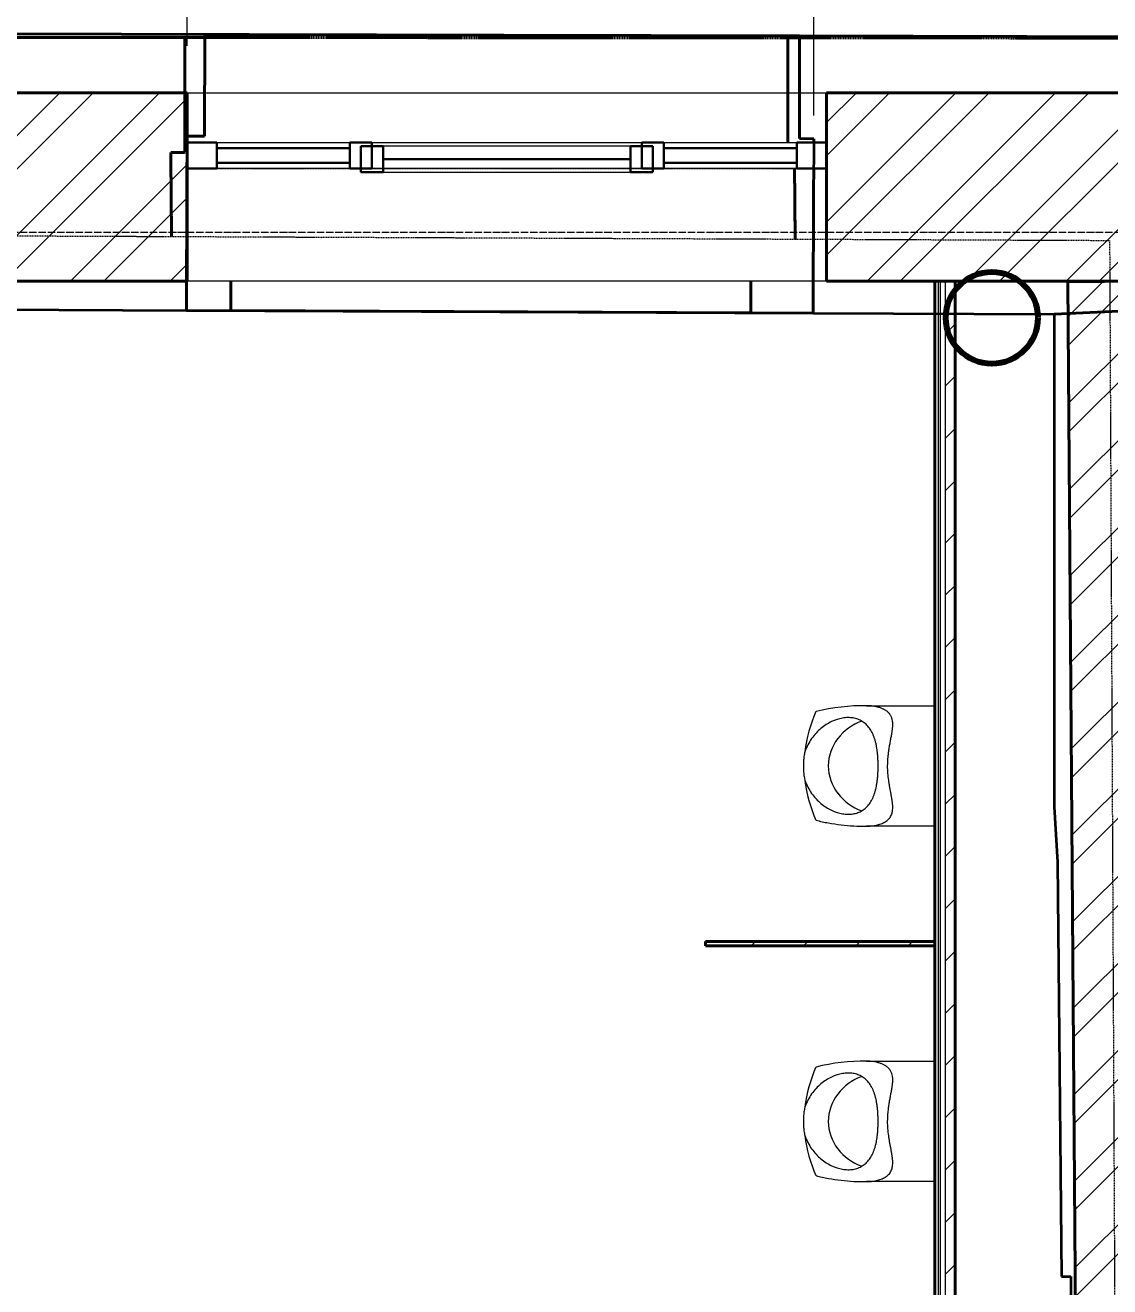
# Model space of a CAD drawing. Header units: millimetres. Extents: x 749182 to 2267578, y 70462 to 311449.
# Drawn here: x 1997650 to 2000584, y 93319 to 96733 of the extents above; entities that cross this region are included whole.
import ezdxf

# ---------------------------------------------------------------- set-up
doc = ezdxf.new("R2010")
doc.units = ezdxf.units.MM
for name, pattern in [('ADSK_Линия сетки', [25, 20, -2.5, 0, -2.5]), ('ADSK_Сверху', [4.5, 3, -1.5]), ('осеваяX2', [4, 2.5, -0.5, 0.5, -0.5])]:
    doc.linetypes.add(name, pattern=pattern)
doc.layers.get('Defpoints').update_dxf_attribs({"color": 255})
for name, color, linetype, lineweight in [('_ Окна', 7, 'Continuous', 30), ('Витраж', 7, 'Continuous', 9), ('Окна', 7, 'Continuous', 18), ('Оси', 165, 'осеваяX2', 13), ('Панели витража', 7, 'Continuous', 9), ('Перекрытие', 7, 'Continuous', 18), ('размеры', 7, 'Continuous', 9), ('Сантехника', 7, 'Continuous', 18), ('Стены', 184, 'Continuous', 40), ('Стены внутренние', 7, 'Continuous', 18), ('Стены наружные', 7, 'Continuous', 18), ('Стены разрез', 7, 'Continuous', 35), ('Стены штриховка', 7, 'Continuous', 18), ('стояки', 7, 'Continuous', 9)]:
    doc.layers.add(name, color=color, linetype=linetype, lineweight=lineweight)
doc.layers.add('планы со стояками отопление_dwg', color=7, linetype='Continuous', lineweight=9, true_color=0x767676)
doc.styles.add('М2', font='isocpeui.ttf')
doc.dimstyles.new('SPDS 1_100', dxfattribs={"dimscale": 100, "dimtxt": 2.5, "dimasz": 1.77, "dimexe": 1.25, "dimexo": 0.625, "dimtad": 1, "dimdec": 0, "dimrnd": 0.001, "dimzin": 9, "dimtxsty": 'М2', "dimblk": 'ARCHTICK', "dimcen": 2.5, "dimdle": 2, "dimclrt": 256, "dimadec": 0, "dimazin": 2, "dimtfac": 0.75, "dimtdec": 0, "dimtmove": 1, "dimatfit": 3, "dimfxl": 0, "dimtolj": 1, "dimlwd": 9, "dimlwe": 9, "dimarcsym": 0})
pattern_1 = [(45, (1958220.23, 75616.62), (-70.71068, 70.71068), [])]

# ---------------------------------------------------------------- blocks, each defined once
blk = doc.blocks.new('Существующие стены 2 этаж - Существующие стены 2 этаж-699583-01 План 1-го этажа маркировочный')
at = {"layer": 'Стены', "color": 254, "linetype": 'ADSK_Сверху', "true_color": 0xe8c5d7}
for p, q in [((39861, 21083.4), (38488.2, 21084.2)), ((38488.2, 21084.2), (43553.3, 21081.3)), ((39860.8, 20772.7), (39861, 21083.4)), ((39861, 21083.4), (39860.8, 20772.7)), ((41493.2, 21082.5), (39861, 21083.4)), ((41493.2, 21082.5), (39861, 21083.4)), ((39861, 21083.4), (41493.2, 21082.5)), ((41493.2, 21082.5), (41493, 20799.1)), ((41493, 20799.1), (41493.2, 21082.5)), ((43553.3, 21081.3), (41493.2, 21082.5)), ((39823.2, 20772.3), (39860.8, 20772.7)), ((39860.8, 20772.7), (39823.2, 20772.3)), ((39824.4, 20632.3), (39823.2, 20772.3)), ((39823.2, 20772.3), (39824.4, 20632.3)), ((41511, 20729.1), (41511.8, 20647)), ((41511.8, 20647), (41511, 20729.1)), ((39825.2, 20544.9), (39824.4, 20632.3)), ((39824.4, 20632.3), (39825.2, 20544.9)), ((41511.8, 20647), (41512.7, 20537.9)), ((41512.7, 20537.9), (41511.8, 20647))]:
    blk.add_line(p, q, dxfattribs=at)
blk = doc.blocks.new('Прямоугольный импост - 70х20_60мм-1225109-01 План 1-го этажа маркировочный')
at = {"layer": 'Витраж', "color": 253, "linetype": 'ADSK_Сверху', "true_color": 0xaaaaaa}
for p, q in [((-5936, 11471.9), (-6006, 11471.9)), ((-6006, 11391.9), (-6006, 11471.9)), ((-5936, 11391.9), (-5936, 11471.9)), ((-6006, 11001.9), (-6006, 11031.9)), ((-5936, 11001.9), (-5936, 11031.9))]:
    blk.add_line(p, q, dxfattribs=at)
blk = doc.blocks.new('Прямоугольный импост - 70х20_60мм-1236811-01 План 1-го этажа маркировочный')
at = {"layer": 'Витраж', "color": 253, "linetype": 'ADSK_Сверху', "true_color": 0xaaaaaa}
for p, q in [((-80, 35), (0, 35)), ((0, 35), (0, -35)), ((0, -35), (-80, -35))]:
    blk.add_line(p, q, dxfattribs=at)
blk = doc.blocks.new('Прямоугольный импост - 70х20_60мм-1236812-01 План 1-го этажа маркировочный')
at = {"layer": 'Витраж', "color": 253, "linetype": 'ADSK_Сверху', "true_color": 0xaaaaaa}
for p, q in [((0, 35), (-80, 35)), ((0, -35), (0, 35)), ((-80, -35), (0, -35))]:
    blk.add_line(p, q, dxfattribs=at)
blk = doc.blocks.new('Прямоугольный импост - 70х20_60мм-1464022-01 План 1-го этажа маркировочный')
at = {"layer": 'Витраж', "color": 253, "linetype": 'ADSK_Сверху', "true_color": 0xaaaaaa}
for p, q in [((8892.7, 20783.6), (8922.7, 20783.6)), ((9652.7, 20783.6), (9682.7, 20783.6)), ((8892.7, 20713.6), (8922.7, 20713.6)), ((9652.7, 20713.6), (9682.7, 20713.6))]:
    blk.add_line(p, q, dxfattribs=at)
blk = doc.blocks.new('Прямоугольный импост - 70х20_60мм-1225113-01 План 1-го этажа маркировочный')
at = {"layer": 'Витраж', "color": 253, "linetype": 'ADSK_Сверху', "true_color": 0xaaaaaa}
for p, q in [((-6006, 10091.9), (-6006, 10121.9)), ((-5936, 10091.9), (-5936, 10121.9)), ((-6006, 9651.9), (-6006, 9731.9)), ((-5936, 9651.9), (-5936, 9731.9)), ((-6006, 9651.9), (-5936, 9651.9))]:
    blk.add_line(p, q, dxfattribs=at)
blk = doc.blocks.new('Прямоугольный импост - 70х60мм-1236807-01 План 1-го этажа маркировочный')
at = {"layer": 'Витраж', "color": 253, "linetype": 'ADSK_Сверху', "true_color": 0xaaaaaa}
for p, q in [((-30, 35), (30, 35)), ((30, -35), (-30, -35))]:
    blk.add_line(p, q, dxfattribs=at)
blk = doc.blocks.new('Прямоугольный импост - 70х60мм-1225009-01 План 1-го этажа маркировочный')
at = {"layer": 'Витраж', "color": 253, "linetype": 'ADSK_Сверху', "true_color": 0xaaaaaa}
for p, q in [((-5936, 11391.9), (-6006, 11391.9)), ((-6006, 11031.9), (-6006, 11391.9)), ((-5936, 11031.9), (-5936, 11391.9)), ((-6006, 11031.9), (-5936, 11031.9))]:
    blk.add_line(p, q, dxfattribs=at)
blk = doc.blocks.new('Прямоугольный импост - 70х60мм-1464024-01 План 1-го этажа маркировочный')
at = {"layer": 'Витраж', "color": 253, "linetype": 'ADSK_Сверху', "true_color": 0xaaaaaa}
for p, q in [((8922.7, 20783.6), (8922.7, 20713.6)), ((8922.7, 20783.6), (9652.7, 20783.6)), ((9652.7, 20713.6), (9652.7, 20783.6)), ((8922.7, 20713.6), (9652.7, 20713.6))]:
    blk.add_line(p, q, dxfattribs=at)
blk = doc.blocks.new('Существующие стены 1 эт - Существующие стены 1 эт-653793-01 План 1-го этажа маркировочный')
at = {"layer": 'Стены'}
for p, q in [((31559.9, 21112.7), (43534.5, 21082.8)), ((39915, 21091.8), (39914.3, 20816.5)), ((39915, 21091.8), (41524.8, 21087.8)), ((41524.1, 20809.7), (41524.8, 21087.8)), ((39914.3, 20816.5), (39867.6, 20816.7)), ((41563.2, 20809.6), (41524.1, 20809.7)), ((41563.2, 20799.1), (41563.2, 20809.6)), ((41562.6, 20669.6), (41562.9, 20729.1)), ((41561.2, 20337.7), (41562.6, 20669.6)), ((39865.9, 20424.1), (39865.6, 20344.8)), ((39985.5, 20344.3), (39985.8, 20424.1)), ((39985.8, 20424.1), (39985.5, 20344.3)), ((41392.8, 20424.1), (41392.5, 20338.4)), ((41392.5, 20338.4), (41392.8, 20424.1)), ((41561.2, 20337.7), (39865.6, 20344.8)), ((39985.5, 20344.3), (41392.5, 20338.4)), ((41392.5, 20338.4), (39985.5, 20344.3))]:
    blk.add_line(p, q, dxfattribs=at)
at = {"layer": 'Стены разрез'}
for p, q in [((39915, 21091.8), (30776.5, 21114.6)), ((39914.3, 20816.5), (39915, 21091.8)), ((41524.8, 21087.8), (41524.1, 20809.7)), ((43534.5, 21082.8), (41524.8, 21087.8)), ((39867, 20676.7), (39867.6, 20816.7)), ((39867.6, 20816.7), (39914.3, 20816.5)), ((41524.1, 20809.7), (41563.2, 20809.6)), ((41563.2, 20809.6), (41562.6, 20669.6)), ((39865.6, 20344.8), (39867, 20676.7)), ((41562.6, 20669.6), (41561.2, 20337.7)), ((42213.6, 20334.9), (42668.3, 20354.9)), ((42668.3, 20354.9), (42213.6, 20334.9)), ((39284.2, 20347.2), (39865.6, 20344.8)), ((41561.2, 20337.7), (42213.6, 20334.9)), ((42213.6, 20334.9), (42213.6, 19001.7)), ((42213.6, 19001.7), (42223, 18851.6)), ((42223, 18851.6), (42233.3, 17729.8)), ((42233.3, 17729.8), (42258.5, 17729.8)), ((42258.5, 17729.8), (42258.5, 17604.8))]:
    blk.add_line(p, q, dxfattribs=at)
blk = doc.blocks.new('Системная панель - _AR_Стекло_40мм_привязка по центру-V132-01 План 1-го этажа маркировочный')
at = {"layer": 'Панели витража', "lineweight": 30}
for p, q in [((180, 20), (-180, 20)), ((-180, 20), (-180, -20)), ((180, -20), (180, 20)), ((-180, -20), (180, -20))]:
    blk.add_line(p, q, dxfattribs=at)
blk = doc.blocks.new('Прямоугольный импост - 70х20_60мм-V133-01 План 1-го этажа маркировочный')
at = {"layer": 'Витраж', "lineweight": 30}
for p, q in [((-80, 35), (0, 35)), ((-80, -35), (-80, 35)), ((0, 35), (0, -35)), ((0, -35), (-80, -35))]:
    blk.add_line(p, q, dxfattribs=at)
blk = doc.blocks.new('Прямоугольный импост - 70х20_60мм-V134-01 План 1-го этажа маркировочный')
at = {"layer": 'Витраж', "lineweight": 30}
for p, q in [((0, 35), (-80, 35)), ((-80, 35), (-80, -35)), ((0, -35), (0, 35)), ((-80, -35), (0, -35))]:
    blk.add_line(p, q, dxfattribs=at)
blk = doc.blocks.new('Витраж-тент со смещением вовне - 60мм 30 сдвиг-2061572-01 План 1-го этажа маркировочный')
at = {"layer": '_ Окна'}
for p, q in [((-395, 25), (-395, -45)), ((-395, 25), (-335, 25)), ((-395, -45), (-395, 25)), ((-335, 25), (-335, -45)), ((395, 25), (335, 25)), ((335, 25), (335, -45)), ((395, -45), (395, 25)), ((395, -45), (395, 25)), ((-335, -10), (335, -10)), ((-335, -45), (-395, -45)), ((335, -45), (395, -45))]:
    blk.add_line(p, q, dxfattribs=at)
at = {"layer": 'Окна'}
for p, q in [((335, 25), (-335, 25)), ((-335, -45), (335, -45))]:
    blk.add_line(p, q, dxfattribs=at)
blk = doc.blocks.new('Прямоугольный импост - 70х60мм-V62-01 План 1-го этажа маркировочный')
at = {"layer": 'Витраж'}
for p, q in [((3738.5, 35437.6), (3738.5, 35797.6)), ((3808.5, 35797.6), (3808.5, 35437.6))]:
    blk.add_line(p, q, dxfattribs=at)
blk = doc.blocks.new('Прямоугольный импост - 70х60мм-V135-01 План 1-го этажа маркировочный')
at = {"layer": 'Витраж', "lineweight": 30}
for p, q in [((-30, 35), (30, 35)), ((-30, -35), (-30, 35)), ((30, 35), (30, -35)), ((30, -35), (-30, -35))]:
    blk.add_line(p, q, dxfattribs=at)
blk = doc.blocks.new('Прямоугольный импост - 70х60мм-V126-01 План 1-го этажа маркировочный')
at = {"layer": 'Витраж'}
for p, q in [((8922.7, 20783.6), (9652.7, 20783.6)), ((9652.7, 20713.6), (8922.7, 20713.6))]:
    blk.add_line(p, q, dxfattribs=at)
blk = doc.blocks.new('Urinal_Commercial_14201 - UT104EV-1823124-01 План 1-го этажа маркировочный')
at = {"layer": 'Сантехника'}
for p, q in [((41705.8, 18313), (41890.3, 18313)), ((41890.3, 17986.9), (41705.8, 17987))]:
    blk.add_line(p, q, dxfattribs=at)
for centre, radius, start, end in [((41890.3, 18150), 353.2, 155.4197, 173.7904), ((41743.2, 18133.9), 146.4, 110.0061, 141.9939), ((41722.7, 18150), 120.3, 141.9939, 180.0061), ((41722.7, 18149.9), 120.3, 179.9939, 218.0061), ((41890.3, 18150), 353.2, 186.2096, 204.5782), ((41743.2, 18166), 146.4, 218.0061, 249.9939)]:
    blk.add_arc(centre, radius, start, end, dxfattribs=at)
blk.add_ellipse((41801.6, 17228.7), major_axis=(-199.1, 1075.5), ratio=0.694076, start_param=6.146838, end_param=6.328057, dxfattribs=at)
for points, knots in [([(41762.9, 18150), (41763.1, 18158.3), (41763.7, 18170.9), (41765.4, 18185.2), (41766.5, 18193.3), (41767.4, 18199.3), (41768.3, 18205.2), (41769.4, 18211), (41770.4, 18216.7), (41771.5, 18222.3), (41772.5, 18227.9), (41773.5, 18233.3), (41774.3, 18237.7), (41774.9, 18241.2), (41775.2, 18243.8), (41775.6, 18246.3), (41776, 18249.7), (41776.5, 18253.8), (41776.8, 18257.8), (41776.9, 18260.9), (41776.9, 18264), (41776.7, 18267.7), (41776, 18273.4), (41774.5, 18280), (41771.1, 18287.1), (41767.4, 18292.1), (41763.9, 18295.7), (41760.9, 18298.1), (41757.7, 18300.3), (41754.4, 18302.3), (41751, 18304.1), (41747.3, 18305.7), (41743.5, 18307.1), (41739.6, 18308.4), (41735.6, 18309.4), (41730.2, 18310.7), (41720.4, 18312.3), (41711.7, 18312.9), (41705.8, 18313)], [-1, -1, -1, -1, -0.909091, -0.863636, -0.840909, -0.818182, -0.795455, -0.772727, -0.75, -0.727273, -0.704545, -0.681818, -0.659091, -0.647727, -0.636364, -0.625, -0.613636, -0.590909, -0.568182, -0.556818, -0.545455, -0.522727, -0.5, -0.454545, -0.409091, -0.363636, -0.340909, -0.318182, -0.295455, -0.272727, -0.25, -0.227273, -0.204545, -0.181818, -0.159091, -0.136364, -0.090909, 0, 0, 0, 0]), ([(41737.3, 18150), (41737.2, 18153.7), (41737.1, 18159.2), (41736.9, 18166.3), (41736.6, 18171.5), (41736.3, 18176.7), (41735.8, 18181.8), (41735.3, 18186.9), (41734.7, 18191.7), (41734, 18196.5), (41733.2, 18201.1), (41732.4, 18205.6), (41731.5, 18210), (41730.5, 18214.2), (41729.4, 18218.3), (41728.2, 18222.3), (41726.5, 18227.4), (41724.7, 18232.3), (41722.6, 18236.9), (41720.5, 18241.4), (41717.6, 18246.7), (41713.7, 18252.5), (41709.4, 18257.9), (41704.8, 18262.7), (41699.7, 18267), (41692.5, 18272), (41682.7, 18276.8), (41669.6, 18280.2), (41655.7, 18281.2), (41636.2, 18279.3), (41611.1, 18271.3), (41586.9, 18256), (41569.1, 18239.3), (41557.1, 18224.6), (41546.7, 18207.6), (41541.5, 18194.9), (41539.3, 18188.2)], [-1, -1, -1, -1, -0.975, -0.9625, -0.95, -0.9375, -0.925, -0.9125, -0.9, -0.8875, -0.875, -0.8625, -0.85, -0.8375, -0.825, -0.8125, -0.8, -0.775, -0.7625, -0.75, -0.725, -0.7, -0.675, -0.65, -0.625, -0.6, -0.55, -0.5, -0.45, -0.4, -0.3, -0.2, -0.15, -0.1, -0.05, 0, 0, 0, 0]), ([(41539.3, 18111.8), (41541.5, 18105.1), (41546.7, 18092.3), (41557.1, 18075.3), (41569.1, 18060.6), (41586.9, 18043.9), (41611.1, 18028.6), (41636.2, 18020.6), (41655.7, 18018.8), (41669.6, 18019.8), (41682.7, 18023.2), (41692.5, 18028), (41699.7, 18032.9), (41704.8, 18037.2), (41709.4, 18042.1), (41713.7, 18047.4), (41717.6, 18053.2), (41720.5, 18058.5), (41722.6, 18063), (41724.7, 18067.6), (41726.5, 18072.5), (41728.2, 18077.7), (41729.4, 18081.6), (41730.5, 18085.7), (41731.5, 18090), (41732.4, 18094.3), (41733.2, 18098.8), (41734, 18103.5), (41734.7, 18108.2), (41735.3, 18113.1), (41735.8, 18118.1), (41736.3, 18123.2), (41736.6, 18128.4), (41736.9, 18133.6), (41737.1, 18140.7), (41737.2, 18146.2), (41737.3, 18150)], [-1, -1, -1, -1, -0.95, -0.9, -0.85, -0.8, -0.7, -0.6, -0.55, -0.5, -0.45, -0.4, -0.375, -0.35, -0.325, -0.3, -0.275, -0.25, -0.2375, -0.225, -0.2, -0.1875, -0.175, -0.1625, -0.15, -0.1375, -0.125, -0.1125, -0.1, -0.0875, -0.075, -0.0625, -0.05, -0.0375, -0.025, 0, 0, 0, 0]), ([(41705.8, 17987), (41710.4, 17987), (41719.6, 17987.5), (41730.6, 17989.2), (41739.1, 17991.4), (41745.2, 17993.3), (41750, 17995.4), (41753.7, 17997.2), (41757.2, 17999.3), (41761.4, 18002.1), (41765.8, 18006.1), (41769.6, 18010.6), (41772.7, 18015.8), (41774.9, 18021.6), (41776.3, 18027.9), (41776.8, 18033.5), (41776.8, 18038.3), (41776.8, 18042), (41776.5, 18045.8), (41776.1, 18049.6), (41775.6, 18053.6), (41775, 18057.6), (41774.4, 18061.7), (41773.6, 18065.8), (41772.8, 18070.1), (41772.1, 18074.4), (41771.3, 18078.8), (41770.1, 18084.7), (41768.8, 18092.2), (41767.2, 18101.5), (41765.4, 18114.1), (41763.6, 18130.2), (41763, 18143.4), (41762.9, 18150)], [-1, -1, -1, -1, -0.928571, -0.857143, -0.821429, -0.785714, -0.75, -0.732143, -0.714286, -0.678571, -0.642857, -0.607143, -0.571429, -0.535714, -0.5, -0.464286, -0.446429, -0.428571, -0.410714, -0.392857, -0.375, -0.357143, -0.339286, -0.321429, -0.303571, -0.285714, -0.267857, -0.25, -0.214286, -0.178571, -0.142857, -0.071429, 0, 0, 0, 0])]:
    blk.add_open_spline(points, degree=3, knots=knots, dxfattribs=at)
for points in [[(41539.3, 18188.2), (41538, 18184.1), (41536.3, 18175.9), (41535.1, 18163), (41534.9, 18154.3), (41534.9, 18150)], [(41534.9, 18150), (41534.9, 18145.6), (41535.1, 18136.9), (41536.3, 18124.1), (41538, 18115.8), (41539.3, 18111.8)], [(41569.2, 18003.1), (41580.3, 18000.2), (41602.7, 17995.3), (41636.7, 17990.2), (41671.1, 17987.3), (41694.2, 17986.9), (41705.8, 17987)]]:
    blk.add_open_spline(points, degree=3, dxfattribs=at)
blk = doc.blocks.new('планы со стояками отопление_dwg-1484427-01 План 1-го этажа маркировочный')
at = {"layer": 'стояки', "lineweight": 80}
blk.add_circle((214440.4, 176401.8), 124.3, dxfattribs=at)
blk = doc.blocks.new('_ArchTick')
at = {"color": 0, "linetype": 'ByBlock', "const_width": 0.15}
blk.add_lwpolyline([(-0.5, -0.5), (0.5, 0.5)], dxfattribs=at)
blk = doc.blocks.new('*D2824')
at = {"layer": 'Defpoints', "color": 0, "lineweight": 20, "transparency": 16777216}
for p in [(1999783.4, 97075.9), (1998087.8, 96615.3), (1999783.4, 96426.2)]:
    blk.add_point(p, dxfattribs=at)
at = {"layer": 'размеры', "color": 0, "lineweight": 9, "transparency": 16777216}
for p, q in [((1998087.8, 96677.8), (1998087.8, 97200.9)), ((1999783.4, 96488.7), (1999783.4, 97200.9)), ((1997887.8, 97075.9), (1999983.4, 97075.9))]:
    blk.add_line(p, q, dxfattribs=at)
at = {"layer": 'размеры', "color": 0, "lineweight": 9, "transparency": 16777216, "xscale": 177, "yscale": 177, "zscale": 177, "rotation": 180}
blk.add_blockref('_ArchTick', (1998087.8, 97075.9), dxfattribs=at)
at = {"layer": 'размеры', "color": 0, "lineweight": 9, "transparency": 16777216, "xscale": 177, "yscale": 177, "zscale": 177}
blk.add_blockref('_ArchTick', (1999783.4, 97075.9), dxfattribs=at)
at = {"layer": 'размеры', "lineweight": 20, "transparency": 16777216, "insert": (1998935.6, 97263.4), "char_height": 250, "width": 560.473, "attachment_point": 5, "style": 'М2'}
blk.add_mtext('\\A1;1696', dxfattribs=at)

msp = doc.modelspace()

# ---------------------------------------------------------------- hatches: boundary and pattern name
at = {"layer": 'Стены внутренние', "lineweight": 9}
h = msp.add_hatch(dxfattribs=at)
h.set_pattern_fill('FP_7', color=256, style=0, pattern_type=2)
h.set_pattern_definition(pattern_1)
h.paths.add_polyline_path([(2000165.5708, 91339.5807), (2000165.5708, 96040.6773), (2000138.5708, 96040.6773), (2000138.5708, 91339.5807)])
h = msp.add_hatch(dxfattribs=at)
h.set_pattern_fill('FP_1', color=256, style=0, pattern_type=2)
h.set_pattern_definition([(45, (1958220.23, 75616.62), (-117.8655, 117.8655), []), (45, (1958298.8, 75616.62), (-117.8655, 117.8655), [])])
h.paths.add_polyline_path([(2000526.7946, 88514.7183), (2000906.778, 88518.3612), (2000850.5644, 96042.0968), (2000470.575, 96039.2577), (2000526.7674, 88518.3612)])
h = msp.add_hatch(dxfattribs=at)
h.set_pattern_fill('FP_7', color=256, style=0, pattern_type=2)
h.set_pattern_definition(pattern_1)
h.paths.add_polyline_path([(1999490.5708, 94241.5807), (2000110.5708, 94241.5807), (2000110.5708, 94253.5807), (1999490.5708, 94253.5807)])
at = {"layer": 'Стены наружные', "lineweight": 9}
h = msp.add_hatch(dxfattribs=at)
h.set_pattern_fill('FP_3', color=256, angle=45, style=0, pattern_type=2)
h.set_pattern_definition([(45, (1958220.23, 75616.62), (-134.70384, 134.70384), []), (45, (1958310.03, 75616.62), (-134.70384, 134.70384), [])])
h.paths.add_polyline_path([(2004413.9623, 96040.6773), (2004763.4379, 96040.6773), (2004763.4379, 96550.6773), (2003612.2023, 96550.6773), (2003612.2023, 96040.6773), (2003856.5953, 96040.6773)])
h.paths.add_polyline_path([(2001627.1275, 96040.6773), (2001797.2023, 96040.6773), (2001797.2023, 96550.6773), (1999817.8078, 96550.6773), (1999817.8078, 96040.6773), (2000779.2036, 96041.5637), (2000850.5644, 96042.0968), (2000850.575, 96040.6773), (2000970.8433, 96040.6773)])
h.paths.add_polyline_path([(1997434.7641, 96040.6773), (1998087.8078, 96040.6773), (1998087.8078, 96550.6773), (1989027.2418, 96550.6773), (1989027.2418, 96040.6773), (1997413.074, 96040.6773)])

# ---------------------------------------------------------------- linework, layer by layer
at = {"layer": 'Оси', "linetype": 'ADSK_Линия сетки'}
msp.add_line((1947134.001, 96173.407), (2015361.944, 96173.407), dxfattribs=at)
at = {"layer": 'Перекрытие', "linetype": 'ADSK_Сверху'}
for p, q in [((1997352.459, 96164.4734), (2000583.7996, 96150.9274)), ((2000583.7996, 96150.9274), (2000602.8049, 92158.3298))]:
    msp.add_line(p, q, dxfattribs=at)
at = {"layer": 'Стены внутренние', "lineweight": 40}
for p, q in [((2000110.5708, 96040.6773), (2000110.5708, 91367.5807)), ((2000165.5708, 91339.5807), (2000165.5708, 96040.6773)), ((2000850.5644, 96042.0968), (2000470.575, 96039.2577)), ((2000470.575, 96039.2577), (2000505.6886, 91339.5807)), ((2000110.5708, 94253.5807), (1999490.5708, 94253.5807)), ((1999490.5708, 94253.5807), (1999490.5708, 94241.5807)), ((1999490.5708, 94241.5807), (2000110.5708, 94241.5807))]:
    msp.add_line(p, q, dxfattribs=at)
at = {"layer": 'Стены наружные', "lineweight": 40}
for p, q in [((1998087.8078, 96550.6773), (1989027.2418, 96550.6773)), ((1998087.8078, 96040.6773), (1998087.8078, 96550.6773)), ((2001797.2023, 96550.6773), (1999817.8078, 96550.6773)), ((1999817.8078, 96550.6773), (1999817.8078, 96040.6773)), ((1997434.7641, 96040.6773), (1998087.8078, 96040.6773)), ((1999817.8078, 96040.6773), (2001797.2023, 96040.6773))]:
    msp.add_line(p, q, dxfattribs=at)
at = {"layer": 'Стены наружные'}
for p, q in [((1998087.8078, 96550.6773), (1999817.8078, 96550.6773)), ((1999817.8078, 96040.6773), (1998087.8078, 96040.6773))]:
    msp.add_line(p, q, dxfattribs=at)
at = {"layer": 'Стены штриховка'}
for p, q in [((2000119.5708, 96040.6773), (2000119.5708, 91358.5807)), ((2000125.5708, 96040.6773), (2000125.5708, 91352.5807)), ((2000138.5708, 96040.6773), (2000138.5708, 91339.5807))]:
    msp.add_line(p, q, dxfattribs=at)

# ---------------------------------------------------------------- block references
at = {"layer": '_ Окна'}
msp.add_blockref('Витраж-тент со смещением вовне - 60мм 30 сдвиг-2061572-01 План 1-го этажа маркировочный', (1998952.8078, 96380.6773), dxfattribs=at)
at = {"layer": 'Витраж', "color": 253, "linetype": 'ADSK_Сверху', "true_color": 0xaaaaaa}
for name, p, rotation in [('Прямоугольный импост - 70х20_60мм-1236812-01 План 1-го этажа маркировочный', (1998087.8078, 96380.6773), 180), ('Прямоугольный импост - 70х20_60мм-1225113-01 План 1-го этажа маркировочный', (1988435.8826, 90409.6352), 270.0000000000001), ('Прямоугольный импост - 70х60мм-1225009-01 План 1-го этажа маркировочный', (1987135.8826, 90409.6352), 270), ('Прямоугольный импост - 70х20_60мм-1225109-01 План 1-го этажа маркировочный', (1988345.8826, 90409.6352), 270), ('Прямоугольный импост - 70х60мм-1225009-01 План 1-го этажа маркировочный', (1988345.8826, 90409.6352), 270)]:
    msp.add_blockref(name, p, dxfattribs=dict(at, rotation=rotation))
at = {"layer": 'Витраж'}
for name, p, rotation in [('Прямоугольный импост - 70х20_60мм-V134-01 План 1-го этажа маркировочный', (1998087.8078, 96380.6773), 180), ('Прямоугольный импост - 70х60мм-V62-01 План 1-го этажа маркировочный', (2033965.4503, 92607.1783), 89.99999999999974), ('Прямоугольный импост - 70х60мм-V62-01 План 1-го этажа маркировочный', (2035175.4503, 92607.1783), 89.99999999999974)]:
    msp.add_blockref(name, p, dxfattribs=dict(at, rotation=rotation))
at = {"layer": 'Витраж', "color": 253, "linetype": 'ADSK_Сверху', "true_color": 0xaaaaaa, "extrusion": (0, 0, -1), "rotation": 180}
for name, p in [('Прямоугольный импост - 70х60мм-1236807-01 План 1-го этажа маркировочный', (-1998557.8078, 96380.6773)), ('Прямоугольный импост - 70х60мм-1236807-01 План 1-го этажа маркировочный', (-1999347.8078, 96380.6773)), ('Прямоугольный импост - 70х20_60мм-1236811-01 План 1-го этажа маркировочный', (-1999817.8078, 96380.6773))]:
    msp.add_blockref(name, p, dxfattribs=at)
at = {"layer": 'Витраж', "extrusion": (0, 0, -1), "rotation": 180}
for name, p in [('Прямоугольный импост - 70х60мм-V135-01 План 1-го этажа маркировочный', (-1998557.8078, 96380.6773)), ('Прямоугольный импост - 70х60мм-V135-01 План 1-го этажа маркировочный', (-1999347.8078, 96380.6773)), ('Прямоугольный импост - 70х20_60мм-V133-01 План 1-го этажа маркировочный', (-1999817.8078, 96380.6773))]:
    msp.add_blockref(name, p, dxfattribs=at)
at = {"layer": 'Витраж', "color": 253, "linetype": 'ADSK_Сверху', "true_color": 0xaaaaaa}
for name in ['Прямоугольный импост - 70х20_60мм-1464022-01 План 1-го этажа маркировочный', 'Прямоугольный импост - 70х60мм-1464024-01 План 1-го этажа маркировочный']:
    msp.add_blockref(name, (1989665.065, 75632.0456), dxfattribs=at)
at = {"layer": 'Витраж'}
msp.add_blockref('Прямоугольный импост - 70х60мм-V126-01 План 1-го этажа маркировочный', (1989665.065, 75632.0456), dxfattribs=at)
at = {"layer": 'Панели витража'}
for p in [(1998347.8078, 96380.6773), (1999557.8078, 96380.6773)]:
    msp.add_blockref('Системная панель - _AR_Стекло_40мм_привязка по центру-V132-01 План 1-го этажа маркировочный', p, dxfattribs=at)
at = {"layer": 'планы со стояками отопление_dwg', "color": 6, "true_color": 0xff00ff}
msp.add_blockref('планы со стояками отопление_dwg-1484427-01 План 1-го этажа маркировочный', (1785824.7266, -80460.4271), dxfattribs=at)
at = {"layer": 'Сантехника'}
for p in [(1958220.2258, 76578.6187), (1958220.2258, 75616.6187)]:
    msp.add_blockref('Urinal_Commercial_14201 - UT104EV-1823124-01 План 1-го этажа маркировочный', p, dxfattribs=at)
at = {"layer": 'Стены', "color": 254, "linetype": 'ADSK_Сверху', "true_color": 0xe8c5d7}
msp.add_blockref('Существующие стены 2 этаж - Существующие стены 2 этаж-699583-01 План 1-го этажа маркировочный', (1958220.2258, 75616.6187), dxfattribs=at)
at = {"layer": 'Стены', "color": 243, "true_color": 0xbb5389}
msp.add_blockref('Существующие стены 1 эт - Существующие стены 1 эт-653793-01 План 1-го этажа маркировочный', (1958220.2258, 75616.6187), dxfattribs=at)

# ---------------------------------------------------------------- dimensions: what is measured, and where the dimension line sits
at = {"layer": 'размеры', "lineweight": 20}
dim = msp.add_linear_dim(base=(1999783.4426, 97075.8872), p1=(1998087.8078, 96615.3482), p2=(1999783.4426, 96426.1993), dimstyle='SPDS 1_100', dxfattribs=at)
dim.commit()
dim.dimension.update_dxf_attribs({"geometry": '*D2824', "text_midpoint": (1998935.6252, 97263.3872)})

doc.saveas('drawing.dxf')
